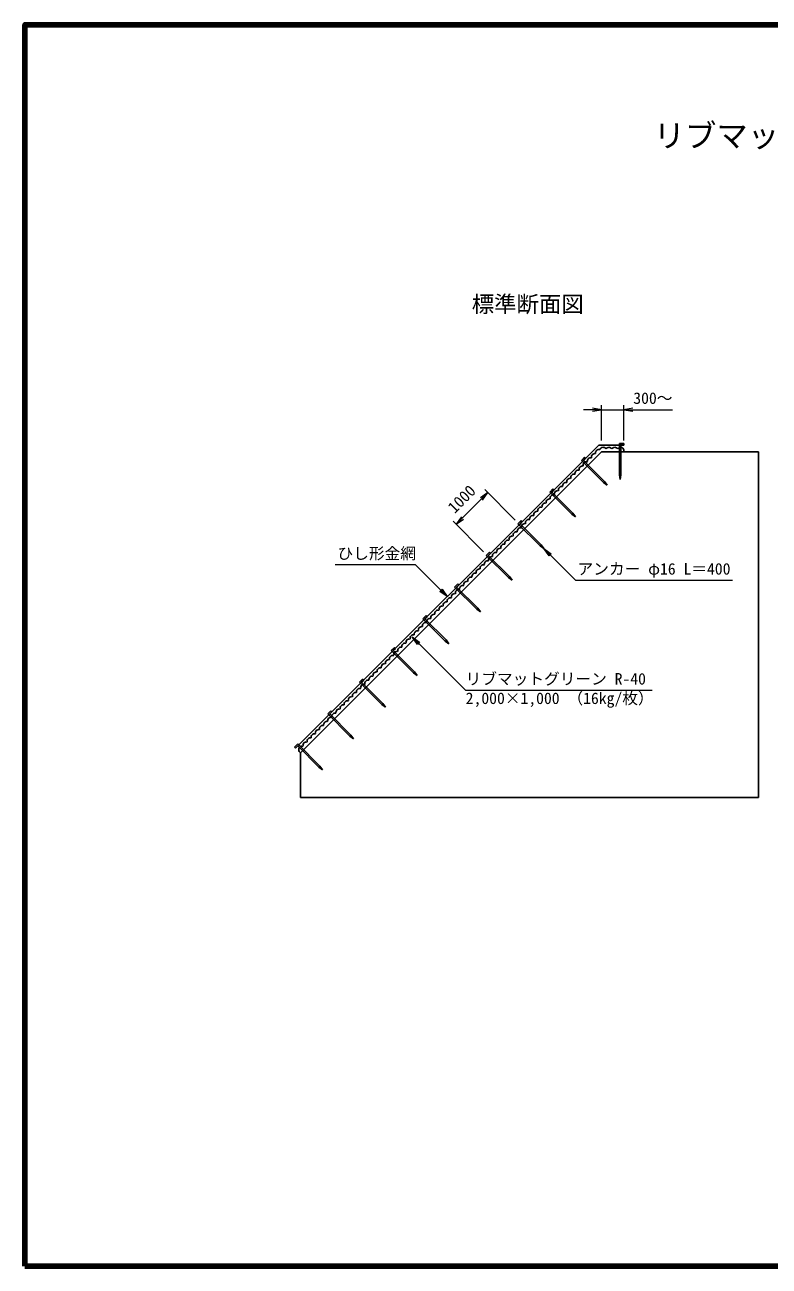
# Model space of a CAD drawing. Units: millimetres, scale not verified. Extents: x 690 to 40690, y 684 to 28809.
# Drawn here: x 690 to 17294, y 684 to 28384 of the extents above; entities that cross this region are included whole.
import ezdxf
from ezdxf.enums import TextEntityAlignment as Align

# ---------------------------------------------------------------- set-up
doc = ezdxf.new("R2010")
doc.units = ezdxf.units.MM
doc.header["$LTSCALE"] = 100
for name, color, linetype, lineweight in [('C-STR', 1, 'Continuous', 25), ('C-STR-DIM', 1, 'Continuous', 13), ('C-STR-HTXT', 1, 'Continuous', 13), ('C-TTL', 2, 'Continuous', 140)]:
    doc.layers.add(name, color=color, linetype=linetype, lineweight=lineweight)
doc.layers.add('C-TTL-TXT', color=3, linetype='Continuous')
doc.styles.add('ＭＳ ゴシック', font='')
doc.styles.get('ＭＳ ゴシック').set_extended_font_data('MS Gothic')

msp = doc.modelspace()

# ---------------------------------------------------------------- hatches: boundary and pattern name
at = {"layer": 'C-STR-HTXT'}
for points in [[(12267.9, 16696.3), (12431.8, 16581.6), (12382.7, 16532.5)], [(10111.9, 15626.4), (9948.1, 15741.1), (9997.2, 15790.2)], [(9331.7, 14723.8), (9495.6, 14609.1), (9446.5, 14560)]]:
    msp.add_hatch(color=256, dxfattribs=at).paths.add_polyline_path(points)

# ---------------------------------------------------------------- linework, layer by layer
at = {"layer": 'C-STR'}
for p in [(6731.2, 12245.7), (14054.8, 19007.1)]:
    msp.add_line(p, (13492.7, 19007.1), dxfattribs=at)
at = {"layer": 'C-STR', "color": 7}
for p, q in [((13554.8, 18857.1), (6837.3, 12139.6)), ((13554.8, 18857.1), (14054.8, 18857.1)), ((13954.8, 19039.1), (14054.8, 19039.1)), ((13954.8, 19039.1), (13954.8, 18339.1)), ((14054.8, 19007.1), (13986.8, 19007.1)), ((13986.8, 19007.1), (13986.8, 18339.1)), ((14054.8, 19039.1), (14054.8, 19007.1)), ((14054.8, 18857.1), (14054.8, 18897.1)), ((14054.8, 18857.1), (17054.8, 18857.1)), ((17054.8, 18857.1), (17054.8, 11139.6)), ((13105.2, 18664.9), (13175.9, 18735.6)), ((13105.2, 18664.9), (13600.1, 18169.9)), ((13198.5, 18713), (13150.4, 18664.9)), ((13150.4, 18664.9), (13622.8, 18192.5)), ((13175.9, 18735.6), (13198.5, 18713)), ((13970.8, 18239.1), (13954.8, 18339.1)), ((13970.8, 18239.1), (13986.8, 18339.1)), ((12398, 17957.8), (12468.8, 18028.5)), ((12491.4, 18005.9), (12443.3, 17957.8)), ((12468.8, 18028.5), (12491.4, 18005.9)), ((13682.2, 18110.5), (13600.1, 18169.9)), ((13682.2, 18110.5), (13622.8, 18192.5)), ((12398, 17957.8), (12893, 17462.8)), ((12443.3, 17957.8), (12915.7, 17485.4)), ((12975, 17403.4), (12893, 17462.8)), ((12975, 17403.4), (12915.7, 17485.4)), ((11690.9, 17250.7), (11761.7, 17321.4)), ((11690.9, 17250.7), (12185.9, 16755.7)), ((11784.3, 17298.7), (11736.2, 17250.7)), ((11736.2, 17250.7), (12208.5, 16778.3)), ((11761.7, 17321.4), (11784.3, 17298.7)), ((12267.9, 16696.3), (12185.9, 16755.7)), ((12267.9, 16696.3), (12208.5, 16778.3)), ((10983.8, 16543.6), (11054.5, 16614.3)), ((10983.8, 16543.6), (11478.8, 16048.6)), ((11077.2, 16591.6), (11029.1, 16543.6)), ((11029.1, 16543.6), (11501.4, 16071.2)), ((11054.5, 16614.3), (11077.2, 16591.6)), ((11560.8, 15989.2), (11501.4, 16071.2)), ((10276.7, 15836.4), (10347.4, 15907.2)), ((10276.7, 15836.4), (10347.4, 15907.2)), ((10276.7, 15836.4), (10771.7, 15341.5)), ((10276.7, 15836.4), (10771.7, 15341.5)), ((10370.1, 15884.5), (10322, 15836.4)), ((10370.1, 15884.5), (10322, 15836.4)), ((10322, 15836.4), (10794.3, 15364.1)), ((10322, 15836.4), (10794.3, 15364.1)), ((10347.4, 15907.2), (10370.1, 15884.5)), ((10347.4, 15907.2), (10370.1, 15884.5)), ((11560.8, 15989.2), (11478.8, 16048.6)), ((10853.7, 15282.1), (10771.7, 15341.5)), ((10853.7, 15282.1), (10771.7, 15341.5)), ((10853.7, 15282.1), (10794.3, 15364.1)), ((10853.7, 15282.1), (10794.3, 15364.1)), ((9569.6, 15129.3), (9640.3, 15200.1)), ((9569.6, 15129.3), (10064.6, 14634.4)), ((9663, 15177.4), (9614.9, 15129.3)), ((9614.9, 15129.3), (10087.2, 14657)), ((9640.3, 15200.1), (9663, 15177.4)), ((8862.5, 14422.2), (8933.2, 14492.9)), ((8862.5, 14422.2), (9357.5, 13927.3)), ((8955.9, 14470.3), (8907.8, 14422.2)), ((8907.8, 14422.2), (9380.1, 13949.9)), ((8933.2, 14492.9), (8955.9, 14470.3)), ((10146.6, 14575), (10064.6, 14634.4)), ((10146.6, 14575), (10087.2, 14657)), ((9439.5, 13867.9), (9357.5, 13927.3)), ((9439.5, 13867.9), (9380.1, 13949.9)), ((8155.4, 13715.1), (8226.1, 13785.8)), ((8155.4, 13715.1), (8650.4, 13220.2)), ((8248.7, 13763.2), (8200.7, 13715.1)), ((8200.7, 13715.1), (8673, 13242.8)), ((8226.1, 13785.8), (8248.7, 13763.2)), ((7448.3, 13008), (7519, 13078.7)), ((7541.6, 13056.1), (7493.6, 13008)), ((7519, 13078.7), (7541.6, 13056.1)), ((8732.4, 13160.8), (8650.4, 13220.2)), ((8732.4, 13160.8), (8673, 13242.8)), ((7448.3, 13008), (7943.3, 12513)), ((7493.6, 13008), (7965.9, 12535.7)), ((8025.3, 12453.6), (7943.3, 12513)), ((8025.3, 12453.6), (7965.9, 12535.7)), ((6779.3, 12339), (6708.6, 12268.3)), ((6708.6, 12268.3), (6731.2, 12245.7)), ((6731.2, 12245.7), (6779.3, 12293.7)), ((6779.3, 12339), (7274.3, 11844)), ((6779.3, 12293.7), (7251.6, 11821.4)), ((6837.3, 12139.6), (6809, 12167.9)), ((6837.3, 12139.6), (6837.3, 11139.6)), ((7333.7, 11762), (7251.6, 11821.4)), ((7333.7, 11762), (7274.3, 11844)), ((6837.3, 11139.6), (17054.8, 11139.6))]:
    msp.add_line(p, q, dxfattribs=at)
for centre, radius, start, end in [((13497.1, 18832.1), 76.9, 74.65732, 192.7286), ((13589.8, 18880.2), 76.9, 32.2714, 160.19659), ((13719.8, 18880.2), 76.9, 32.2714, 147.7286), ((13849.8, 18880.2), 76.9, 32.2714, 147.7286), ((13979.8, 18880.2), 76.9, 12.68038, 147.7286), ((13221.3, 18556.4), 76.9, 77.2714, 192.7286), ((13313.3, 18648.3), 76.9, 77.2714, 192.7286), ((13405.2, 18740.2), 76.9, 77.2714, 192.7286), ((12945.6, 18280.6), 76.9, 77.2714, 192.7286), ((13037.5, 18372.5), 76.9, 77.2714, 192.7286), ((13129.4, 18464.5), 76.9, 77.2714, 192.7286), ((12669.8, 18004.8), 76.9, 77.2714, 192.7286), ((12761.7, 18096.8), 76.9, 77.2714, 192.7286), ((12853.6, 18188.7), 76.9, 77.2714, 192.7286), ((12394, 17729.1), 76.9, 77.2714, 192.7286), ((12486, 17821), 76.9, 77.2714, 192.7286), ((12577.9, 17912.9), 76.9, 77.2714, 192.7286), ((12118.3, 17453.3), 76.9, 77.2714, 192.7286), ((12210.2, 17545.2), 76.9, 77.2714, 192.7286), ((12302.1, 17637.1), 76.9, 77.2714, 192.7286), ((11842.5, 17177.5), 76.9, 77.2714, 192.7286), ((11934.4, 17269.4), 76.9, 77.2714, 192.7286), ((12026.3, 17361.4), 76.9, 77.2714, 192.7286), ((11566.7, 16901.7), 76.9, 77.2714, 192.7286), ((11658.6, 16993.7), 76.9, 77.2714, 192.7286), ((11750.6, 17085.6), 76.9, 77.2714, 192.7286), ((11290.9, 16626), 76.9, 77.2714, 192.7286), ((11382.9, 16717.9), 76.9, 77.2714, 192.7286), ((11474.8, 16809.8), 76.9, 77.2714, 192.7286), ((11015.2, 16350.2), 76.9, 77.2714, 192.7286), ((11107.1, 16442.1), 76.9, 77.2714, 192.7286), ((11199, 16534.1), 76.9, 77.2714, 192.7286), ((10739.4, 16074.4), 76.9, 77.2714, 192.7286), ((10831.3, 16166.4), 76.9, 77.2714, 192.7286), ((10923.2, 16258.3), 76.9, 77.2714, 192.7286), ((10463.6, 15798.7), 76.9, 77.2714, 192.7286), ((10555.5, 15890.6), 76.9, 77.2714, 192.7286), ((10647.5, 15982.5), 76.9, 77.2714, 192.7286), ((10187.9, 15522.9), 76.9, 77.2714, 192.7286), ((10279.8, 15614.8), 76.9, 77.2714, 192.7286), ((10371.7, 15706.7), 76.9, 77.2714, 192.7286), ((9912.1, 15247.1), 76.9, 77.2714, 192.7286), ((10004, 15339), 76.9, 77.2714, 192.7286), ((10095.9, 15431), 76.9, 77.2714, 192.7286), ((9636.3, 14971.3), 76.9, 77.2714, 192.7286), ((9728.2, 15063.3), 76.9, 77.2714, 192.7286), ((9820.2, 15155.2), 76.9, 77.2714, 192.7286), ((9360.5, 14695.6), 76.9, 77.2714, 192.7286), ((9452.5, 14787.5), 76.9, 77.2714, 192.7286), ((9544.4, 14879.4), 76.9, 77.2714, 192.7286), ((8992.8, 14327.9), 76.9, 77.2714, 192.7286), ((9084.8, 14419.8), 76.9, 77.2714, 192.7286), ((9176.7, 14511.7), 76.9, 77.2714, 192.7286), ((9268.6, 14603.7), 76.9, 77.2714, 192.7286), ((8717.1, 14052.1), 76.9, 77.2714, 192.7286), ((8809, 14144), 76.9, 77.2714, 192.7286), ((8900.9, 14236), 76.9, 77.2714, 192.7286), ((8441.3, 13776.3), 76.9, 77.2714, 192.7286), ((8533.2, 13868.3), 76.9, 77.2714, 192.7286), ((8625.1, 13960.2), 76.9, 77.2714, 192.7286), ((8165.5, 13500.6), 76.9, 77.2714, 192.7286), ((8257.5, 13592.5), 76.9, 77.2714, 192.7286), ((8349.4, 13684.4), 76.9, 77.2714, 192.7286), ((7889.8, 13224.8), 76.9, 77.2714, 192.7286), ((7981.7, 13316.7), 76.9, 77.2714, 192.7286), ((8073.6, 13408.6), 76.9, 77.2714, 192.7286), ((7614, 12949), 76.9, 77.2714, 192.7286), ((7705.9, 13040.9), 76.9, 77.2714, 192.7286), ((7797.8, 13132.9), 76.9, 77.2714, 192.7286), ((7338.2, 12673.2), 76.9, 77.2714, 192.7286), ((7430.1, 12765.2), 76.9, 77.2714, 192.7286), ((7522.1, 12857.1), 76.9, 77.2714, 192.7286), ((7062.4, 12397.5), 76.9, 77.2714, 192.7286), ((7154.4, 12489.4), 76.9, 77.2714, 192.7286), ((7246.3, 12581.3), 76.9, 77.2714, 192.7286), ((6880.7, 12208.2), 82.2, 79.64815, 209.34426), ((6970.5, 12305.6), 76.9, 77.2714, 192.7286)]:
    msp.add_arc(centre, radius, start, end, dxfattribs=at)
at = {"layer": 'C-STR-DIM'}
for p, q in [((13554.8, 19794.3), (13154.8, 19794.3)), ((13554.8, 19107.1), (13554.8, 19894.3)), ((13554.8, 19794.3), (14054.8, 19794.3)), ((14054.8, 19107.1), (14054.8, 19894.3)), ((14054.8, 19794.3), (15137, 19794.3)), ((11631.5, 17332.7), (10948.4, 18015.9)), ((10312, 17238), (11019.1, 17945.2)), ((10924.4, 16625.6), (10241.3, 17308.8))]:
    msp.add_line(p, q, dxfattribs=at)
for points in [[(13354.8, 19761), (13554.8, 19794.3), (13354.8, 19827.7)], [(14254.8, 19827.7), (14054.8, 19794.3), (14254.8, 19761)], [(10901.2, 17780.2), (11019.1, 17945.2), (10854.1, 17827.3)], [(10429.8, 17403), (10312, 17238), (10477, 17355.9)]]:
    msp.add_lwpolyline(points, dxfattribs=at)
at = {"layer": 'C-STR-HTXT'}
for p, q in [((12267.9, 16696.3), (12975.1, 15989.2)), ((9404.8, 16333.5), (7611.3, 16333.5)), ((10111.9, 15626.4), (9404.8, 16333.5)), ((12975, 15989.2), (16475.1, 15989.2)), ((9331.7, 14723.8), (10520.8, 13534.9)), ((10520.8, 13534.9), (14681.9, 13534.9))]:
    msp.add_line(p, q, dxfattribs=at)
for points in [[(12267.9, 16696.3), (12431.8, 16581.6), (12382.7, 16532.5)], [(10111.9, 15626.4), (9948.1, 15741.1), (9997.2, 15790.2)], [(9331.7, 14723.8), (9495.6, 14609.1), (9446.5, 14560)]]:
    msp.add_lwpolyline(points, close=True, dxfattribs=at)
at = {"layer": 'C-TTL'}
msp.add_lwpolyline([(690.4, 684.1), (40690.4, 684.1), (40690.4, 28384.1), (690.4, 28384.1)], close=True, dxfattribs=at)

# ---------------------------------------------------------------- texts
at = {"layer": 'C-STR-DIM', "color": 7, "style": 'ＭＳ ゴシック'}
msp.add_text('300～', height=256.6, dxfattribs=at).set_placement((14699.5, 20053.5), align=Align.MIDDLE_CENTER)
msp.add_text('1000', height=256.6, rotation=45, dxfattribs=at).set_placement((10434.4, 17802.9), align=Align.MIDDLE_CENTER)
at = {"layer": 'C-STR-HTXT', "color": 7, "style": 'ＭＳ ゴシック'}
for s, p in [('ひし形金網', (8539.9, 16383.5)), ('アンカー φ16 L＝400', (14725.1, 16039.2)), ('リブマットグリーン R-40', (12533.3, 13584.9))]:
    msp.add_text(s, height=256.6, dxfattribs=at).set_placement(p, align=Align.BOTTOM_CENTER)
msp.add_text('2,000×1,000 （16㎏/枚）', height=256.6, dxfattribs=at).set_placement((12620.8, 13484.9), align=Align.TOP_CENTER)
at = {"layer": 'C-TTL-TXT', "style": 'ＭＳ ゴシック'}
msp.add_text('リブマットグリーン工 R-40 標準施工図', height=513.2, dxfattribs=at).set_placement((21014.2, 26169.1), align=Align.TOP_CENTER)
at = {"layer": 'C-TTL-TXT', "color": 7, "style": 'ＭＳ ゴシック'}
msp.add_text('標準断面図', height=366.6, dxfattribs=at).set_placement((10657.7, 21858.5), align=Align.BOTTOM_LEFT)

doc.saveas('drawing.dxf')
